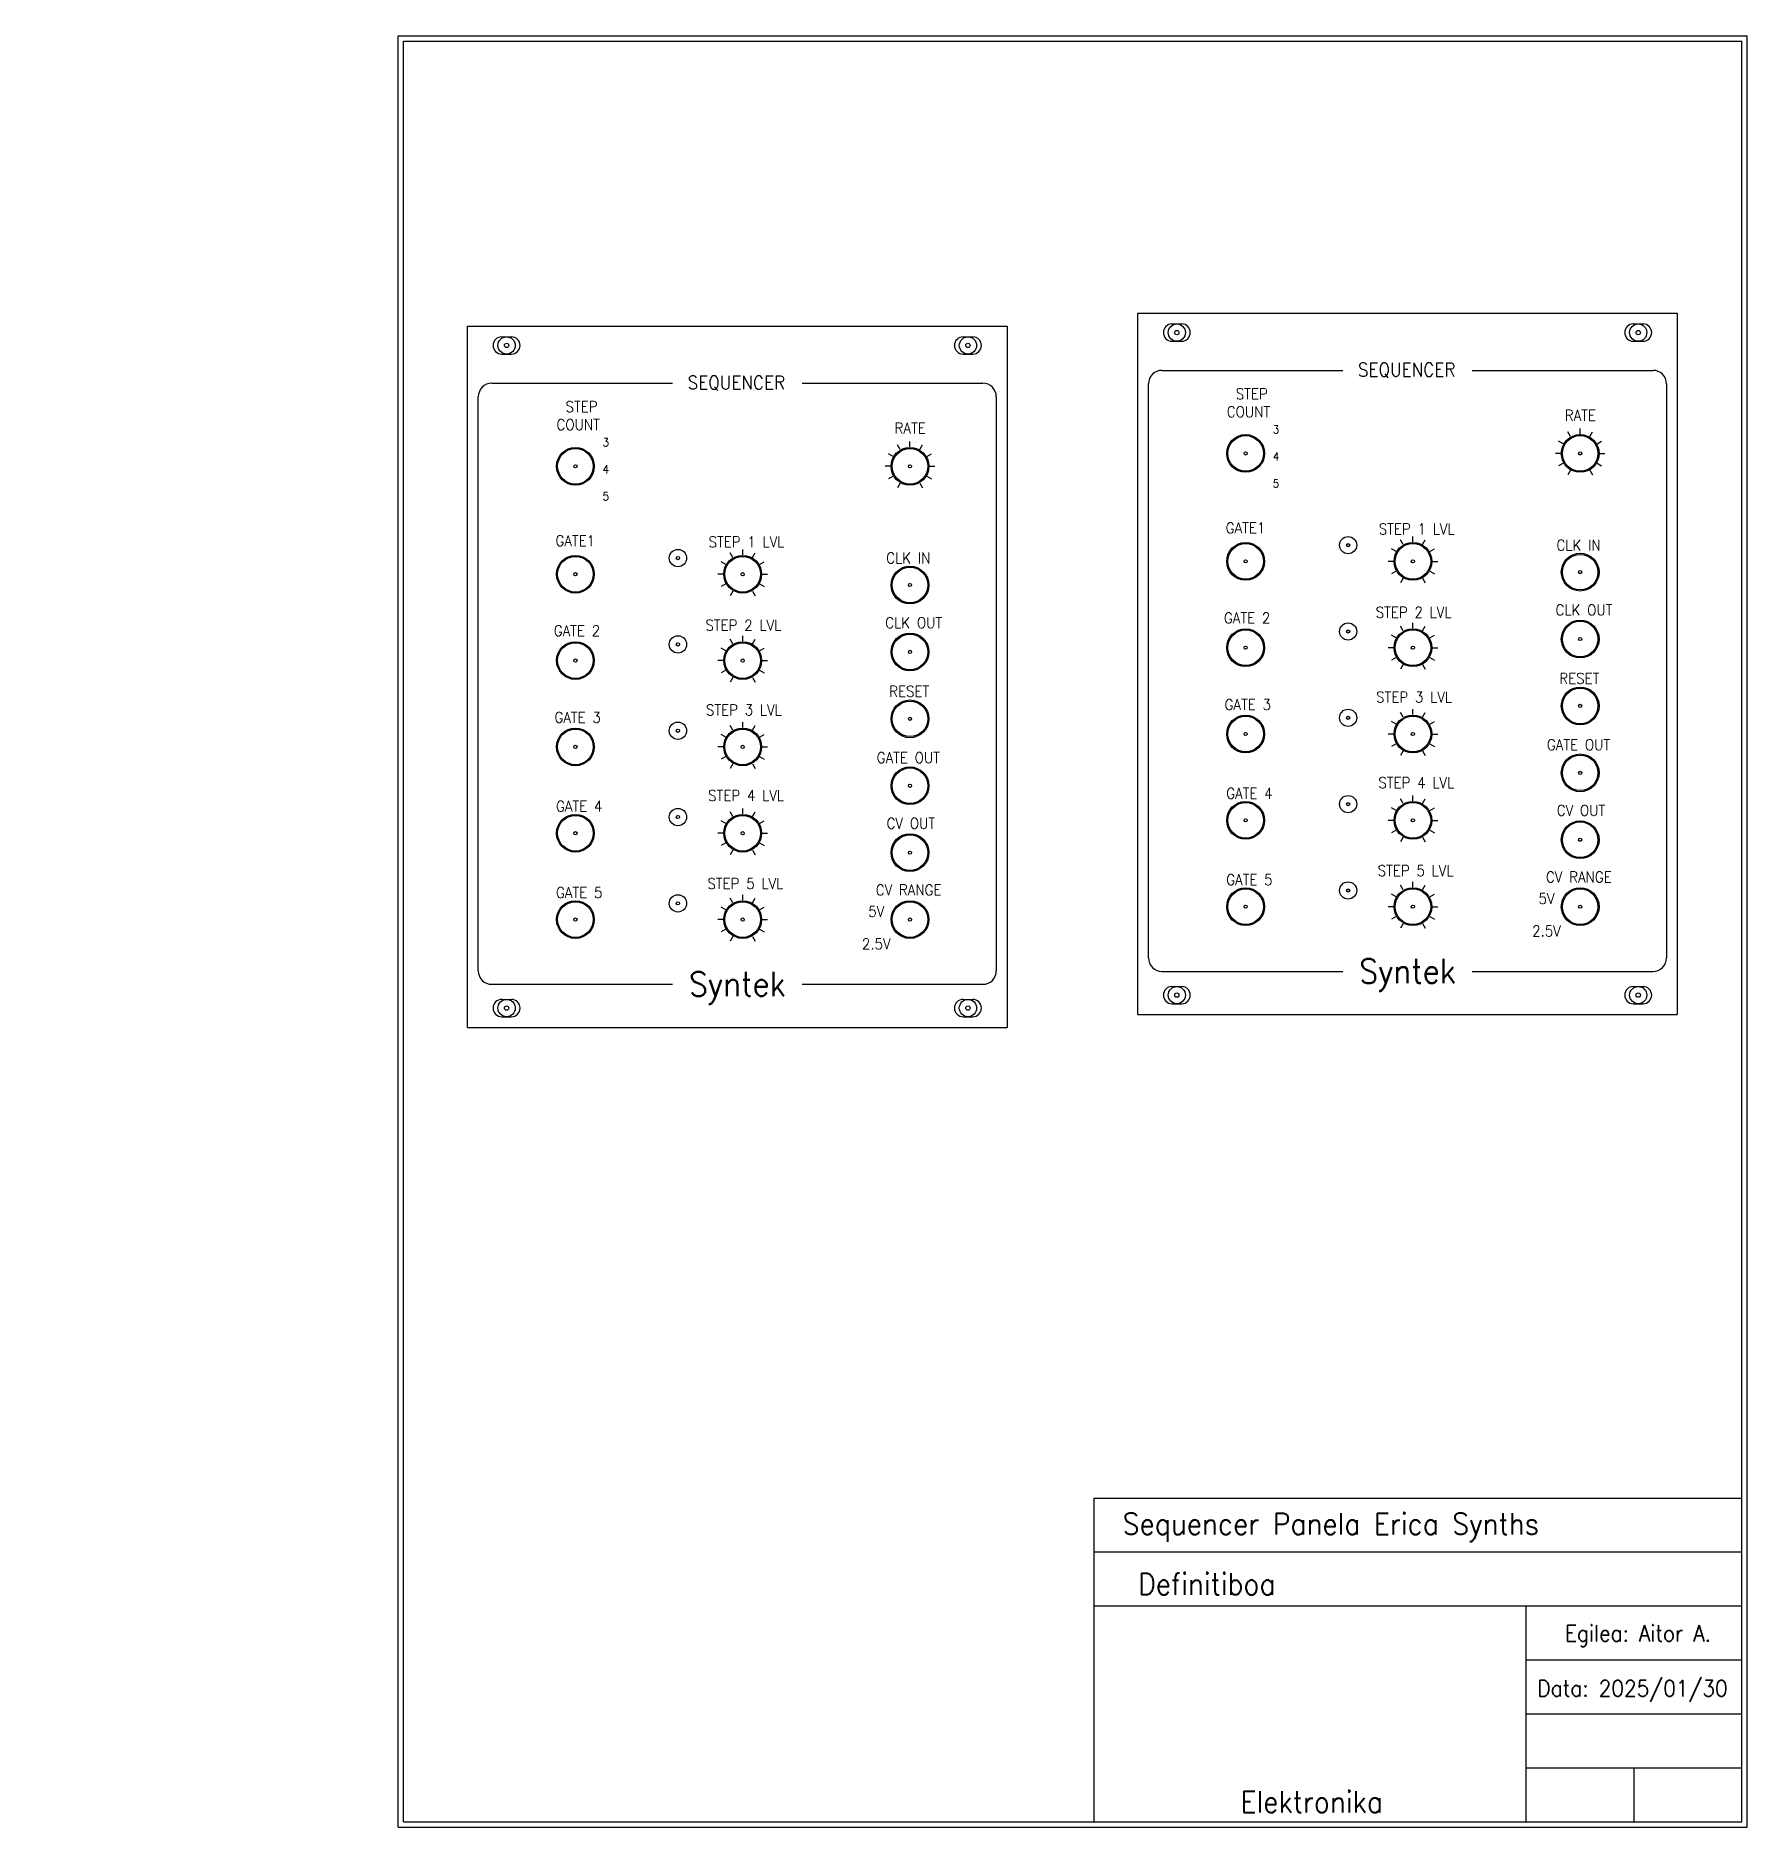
# Model space of a CAD drawing. Header units: millimetres. Extents: x 0 to 317, y -108 to 224.
import ezdxf

# ---------------------------------------------------------------- set-up
doc = ezdxf.new("R2010")
doc.units = ezdxf.units.MM
doc.layers.get('0').update_dxf_attribs({"lineweight": 25})
doc.styles.add('textstyle3', font='')
doc.styles.get('textstyle3').set_extended_font_data('Standard')

msp = doc.modelspace()

# ---------------------------------------------------------------- linework, layer by layer
for p, q in [((67.16, -108.21), (67.16, 223.79)), ((67.16, 223.79), (317.16, 223.79)), ((68.16, -107.21), (68.16, 222.79)), ((68.16, 222.79), (316.16, 222.79)), ((316.16, -107.21), (316.16, 222.79)), ((317.16, -108.21), (317.16, 223.79)), ((196.16, -107.21), (196.16, -47.21)), ((196.16, -47.21), (316.16, -47.21)), ((196.16, -57.21), (316.16, -57.21)), ((196.16, -67.21), (316.16, -67.21)), ((276.16, -67.21), (276.16, -107.21)), ((276.16, -77.21), (316.16, -77.21)), ((276.16, -87.21), (316.16, -87.21)), ((276.16, -97.21), (316.16, -97.21)), ((296.16, -97.21), (296.16, -107.21)), ((67.16, -108.21), (317.16, -108.21)), ((68.16, -107.21), (316.16, -107.21))]:
    msp.add_line(p, q)
at = {"lineweight": 25}
for p, q in [((80, 170), (180, 170)), ((80, 40), (80, 170)), ((180, 170), (180, 40)), ((204.21, 172.39), (304.21, 172.39)), ((204.21, 42.39), (204.21, 172.39)), ((210.56, 170.39), (212.36, 170.39)), ((210.56, 170.39), (212.36, 170.39)), ((296.06, 170.39), (297.86, 170.39)), ((296.06, 170.39), (297.86, 170.39)), ((304.21, 172.39), (304.21, 42.39)), ((86.35, 168), (88.15, 168)), ((86.35, 168), (88.15, 168)), ((171.85, 168), (173.65, 168)), ((171.85, 168), (173.65, 168)), ((210.56, 167.19), (212.36, 167.19)), ((210.56, 167.19), (212.36, 167.19)), ((296.06, 167.19), (297.86, 167.19)), ((296.06, 167.19), (297.86, 167.19)), ((86.35, 164.8), (88.15, 164.8)), ((86.35, 164.8), (88.15, 164.8)), ((171.85, 164.8), (173.65, 164.8)), ((171.85, 164.8), (173.65, 164.8)), ((84.5, 159.4), (118, 159.4)), ((142, 159.4), (175.5, 159.4)), ((208.71, 161.79), (242.21, 161.79)), ((266.21, 161.79), (299.71, 161.79)), ((82, 50.5), (82, 156.9)), ((178, 156.9), (178, 50.5)), ((206.21, 52.89), (206.21, 159.29)), ((302.21, 159.29), (302.21, 52.89)), ((284.41, 149.5), (283.91, 150.37)), ((286.21, 149.99), (286.21, 150.99)), ((288.01, 149.5), (288.51, 150.37)), ((158.88, 145.8), (158.02, 146.3)), ((160.2, 147.12), (159.7, 147.98)), ((162, 147.6), (162, 148.6)), ((163.8, 147.12), (164.3, 147.98)), ((165.12, 145.8), (165.98, 146.3)), ((282.61, 146.39), (281.61, 146.39)), ((283.09, 148.19), (282.22, 148.69)), ((289.33, 148.19), (290.19, 148.69)), ((289.81, 146.39), (290.81, 146.39)), ((158.4, 144), (157.4, 144)), ((165.6, 144), (166.6, 144)), ((283.09, 144.59), (282.22, 144.09)), ((284.41, 143.27), (283.91, 142.4)), ((288.01, 143.27), (288.51, 142.4)), ((289.33, 144.59), (290.19, 144.09)), ((158.88, 142.2), (158.02, 141.7)), ((160.2, 140.88), (159.7, 140.02)), ((163.8, 140.88), (164.3, 140.02)), ((165.12, 142.2), (165.98, 141.7)), ((253.41, 129.5), (252.91, 130.37)), ((255.21, 129.99), (255.21, 130.99)), ((257.01, 129.5), (257.51, 130.37)), ((127.88, 125.8), (127.02, 126.3)), ((129.2, 127.12), (128.7, 127.98)), ((131, 127.6), (131, 128.6)), ((132.8, 127.12), (133.3, 127.98)), ((134.12, 125.8), (134.98, 126.3)), ((251.61, 126.39), (250.61, 126.39)), ((252.09, 128.19), (251.22, 128.69)), ((258.33, 128.19), (259.19, 128.69)), ((258.81, 126.39), (259.81, 126.39)), ((127.4, 124), (126.4, 124)), ((134.6, 124), (135.6, 124)), ((252.09, 124.59), (251.22, 124.09)), ((253.41, 123.27), (252.91, 122.4)), ((257.01, 123.27), (257.51, 122.4)), ((258.33, 124.59), (259.19, 124.09)), ((127.88, 122.2), (127.02, 121.7)), ((129.2, 120.88), (128.7, 120.02)), ((132.8, 120.88), (133.3, 120.02)), ((134.12, 122.2), (134.98, 121.7)), ((253.41, 113.5), (252.91, 114.37)), ((255.21, 113.99), (255.21, 114.99)), ((257.01, 113.5), (257.51, 114.37)), ((127.88, 109.8), (127.02, 110.3)), ((129.2, 111.12), (128.7, 111.98)), ((131, 111.6), (131, 112.6)), ((132.8, 111.12), (133.3, 111.98)), ((134.12, 109.8), (134.98, 110.3)), ((251.61, 110.39), (250.61, 110.39)), ((252.09, 112.19), (251.22, 112.69)), ((258.33, 112.19), (259.19, 112.69)), ((258.81, 110.39), (259.81, 110.39)), ((127.4, 108), (126.4, 108)), ((134.6, 108), (135.6, 108)), ((252.09, 108.59), (251.22, 108.09)), ((253.41, 107.27), (252.91, 106.4)), ((257.01, 107.27), (257.51, 106.4)), ((258.33, 108.59), (259.19, 108.09)), ((127.88, 106.2), (127.02, 105.7)), ((129.2, 104.88), (128.7, 104.02)), ((132.8, 104.88), (133.3, 104.02)), ((134.12, 106.2), (134.98, 105.7)), ((131, 95.6), (131, 96.6)), ((252.09, 96.19), (251.22, 96.69)), ((253.41, 97.5), (252.91, 98.37)), ((255.21, 97.99), (255.21, 98.99)), ((257.01, 97.5), (257.51, 98.37)), ((258.33, 96.19), (259.19, 96.69)), ((127.88, 93.8), (127.02, 94.3)), ((129.2, 95.12), (128.7, 95.98)), ((132.8, 95.12), (133.3, 95.98)), ((134.12, 93.8), (134.98, 94.3)), ((251.61, 94.39), (250.61, 94.39)), ((258.81, 94.39), (259.81, 94.39)), ((127.4, 92), (126.4, 92)), ((127.88, 90.2), (127.02, 89.7)), ((134.12, 90.2), (134.98, 89.7)), ((134.6, 92), (135.6, 92)), ((252.09, 92.59), (251.22, 92.09)), ((253.41, 91.27), (252.91, 90.4)), ((257.01, 91.27), (257.51, 90.4)), ((258.33, 92.59), (259.19, 92.09)), ((129.2, 88.88), (128.7, 88.02)), ((132.8, 88.88), (133.3, 88.02)), ((129.2, 79.12), (128.7, 79.98)), ((131, 79.6), (131, 80.6)), ((132.8, 79.12), (133.3, 79.98)), ((252.09, 80.19), (251.22, 80.69)), ((253.41, 81.5), (252.91, 82.37)), ((255.21, 81.99), (255.21, 82.99)), ((257.01, 81.5), (257.51, 82.37)), ((258.33, 80.19), (259.19, 80.69)), ((127.88, 77.8), (127.02, 78.3)), ((134.12, 77.8), (134.98, 78.3)), ((251.61, 78.39), (250.61, 78.39)), ((252.09, 76.59), (251.22, 76.09)), ((258.33, 76.59), (259.19, 76.09)), ((258.81, 78.39), (259.81, 78.39)), ((127.4, 76), (126.4, 76)), ((127.88, 74.2), (127.02, 73.7)), ((134.12, 74.2), (134.98, 73.7)), ((134.6, 76), (135.6, 76)), ((253.41, 75.27), (252.91, 74.4)), ((257.01, 75.27), (257.51, 74.4)), ((129.2, 72.88), (128.7, 72.02)), ((132.8, 72.88), (133.3, 72.02)), ((255.21, 65.99), (255.21, 66.99)), ((129.2, 63.12), (128.7, 63.98)), ((131, 63.6), (131, 64.6)), ((132.8, 63.12), (133.3, 63.98)), ((252.09, 64.19), (251.22, 64.69)), ((253.41, 65.5), (252.91, 66.37)), ((257.01, 65.5), (257.51, 66.37)), ((258.33, 64.19), (259.19, 64.69)), ((127.4, 60), (126.4, 60)), ((127.88, 61.8), (127.02, 62.3)), ((134.12, 61.8), (134.98, 62.3)), ((134.6, 60), (135.6, 60)), ((251.61, 62.39), (250.61, 62.39)), ((252.09, 60.59), (251.22, 60.09)), ((258.33, 60.59), (259.19, 60.09)), ((258.81, 62.39), (259.81, 62.39)), ((127.88, 58.2), (127.02, 57.7)), ((129.2, 56.88), (128.7, 56.02)), ((132.8, 56.88), (133.3, 56.02)), ((134.12, 58.2), (134.98, 57.7)), ((253.41, 59.27), (252.91, 58.4)), ((257.01, 59.27), (257.51, 58.4)), ((208.71, 50.39), (242.21, 50.39)), ((266.21, 50.39), (299.71, 50.39)), ((84.5, 48), (118, 48)), ((142, 48), (175.5, 48)), ((210.56, 47.59), (212.36, 47.59)), ((210.56, 47.59), (212.36, 47.59)), ((296.06, 47.59), (297.86, 47.59)), ((86.35, 45.2), (88.15, 45.2)), ((86.35, 45.2), (88.15, 45.2)), ((171.85, 45.2), (173.65, 45.2)), ((210.56, 44.39), (212.36, 44.39)), ((210.56, 44.39), (212.36, 44.39)), ((296.06, 44.39), (297.86, 44.39)), ((80, 40), (180, 40)), ((86.35, 42), (88.15, 42)), ((86.35, 42), (88.15, 42)), ((171.85, 42), (173.65, 42)), ((204.21, 42.39), (304.21, 42.39))]:
    msp.add_line(p, q, dxfattribs=at)
for centre, radius in [((211.46, 168.79), 1.6), ((296.96, 168.79), 1.6), ((87.25, 166.4), 1.6), ((87.25, 166.4), 0.4), ((172.75, 166.4), 1.6), ((172.75, 166.4), 0.4), ((211.46, 168.79), 0.4), ((296.96, 168.79), 0.4), ((224.21, 146.39), 3.5), ((224.21, 146.39), 3.3), ((286.21, 146.39), 3.5), ((286.21, 146.39), 3.3), ((100, 144), 3.5), ((100, 144), 3.3), ((162, 144), 3.5), ((162, 144), 3.3), ((224.21, 146.39), 0.3), ((286.21, 146.39), 0.3), ((100, 144), 0.3), ((162, 144), 0.3), ((224.21, 126.39), 3.5), ((224.21, 126.39), 3.3), ((243.21, 129.39), 1.6), ((243.21, 129.39), 0.3), ((255.21, 126.39), 3.5), ((255.21, 126.39), 3.3), ((100, 124), 3.5), ((100, 124), 3.3), ((119, 127), 1.6), ((119, 127), 0.3), ((131, 124), 3.5), ((131, 124), 3.3), ((224.21, 126.39), 0.3), ((255.21, 126.39), 0.3), ((286.21, 124.39), 3.5), ((286.21, 124.39), 3.3), ((100, 124), 0.3), ((131, 124), 0.3), ((162, 122), 3.5), ((162, 122), 3.3), ((286.21, 124.39), 0.3), ((162, 122), 0.3), ((162, 109.6), 3.5), ((162, 109.6), 3.3), ((224.21, 110.39), 3.5), ((224.21, 110.39), 3.3), ((243.21, 113.39), 1.6), ((243.21, 113.39), 0.3), ((255.21, 110.39), 3.5), ((255.21, 110.39), 3.3), ((286.21, 111.99), 3.5), ((286.21, 111.99), 3.3), ((100, 108), 3.5), ((100, 108), 3.3), ((119, 111), 1.6), ((119, 111), 0.3), ((131, 108), 3.5), ((131, 108), 3.3), ((162, 109.6), 0.3), ((224.21, 110.39), 0.3), ((255.21, 110.39), 0.3), ((286.21, 111.99), 0.3), ((100, 108), 0.3), ((131, 108), 0.3), ((286.21, 99.59), 3.5), ((162, 97.2), 3.5), ((162, 97.2), 3.3), ((286.21, 99.59), 3.3), ((286.21, 99.59), 0.3), ((119, 95), 1.6), ((162, 97.2), 0.3), ((224.21, 94.39), 3.5), ((224.21, 94.39), 3.3), ((243.21, 97.39), 1.6), ((243.21, 97.39), 0.3), ((255.21, 94.39), 3.5), ((255.21, 94.39), 3.3), ((100, 92), 3.5), ((100, 92), 3.3), ((119, 95), 0.3), ((131, 92), 3.5), ((131, 92), 3.3), ((224.21, 94.39), 0.3), ((255.21, 94.39), 0.3), ((100, 92), 0.3), ((131, 92), 0.3), ((286.21, 87.19), 3.5), ((286.21, 87.19), 3.3), ((162, 84.8), 3.5), ((162, 84.8), 3.3), ((286.21, 87.19), 0.3), ((162, 84.8), 0.3), ((119, 79), 1.6), ((224.21, 78.39), 3.5), ((224.21, 78.39), 3.3), ((243.21, 81.39), 1.6), ((243.21, 81.39), 0.3), ((255.21, 78.39), 3.5), ((255.21, 78.39), 3.3), ((100, 76), 3.5), ((100, 76), 3.3), ((119, 79), 0.3), ((131, 76), 3.5), ((131, 76), 3.3), ((224.21, 78.39), 0.3), ((255.21, 78.39), 0.3), ((286.21, 74.79), 3.5), ((286.21, 74.79), 3.3), ((100, 76), 0.3), ((131, 76), 0.3), ((162, 72.4), 3.5), ((162, 72.4), 3.3), ((286.21, 74.79), 0.3), ((162, 72.4), 0.3), ((243.21, 65.39), 1.6), ((100, 60), 3.5), ((100, 60), 3.3), ((119, 63), 1.6), ((119, 63), 0.3), ((131, 60), 3.5), ((131, 60), 3.3), ((162, 60), 3.5), ((162, 60), 3.3), ((224.21, 62.39), 3.5), ((224.21, 62.39), 3.3), ((243.21, 65.39), 0.3), ((255.21, 62.39), 3.5), ((255.21, 62.39), 3.3), ((286.21, 62.39), 3.5), ((286.21, 62.39), 3.3), ((100, 60), 0.3), ((131, 60), 0.3), ((162, 60), 0.3), ((224.21, 62.39), 0.3), ((255.21, 62.39), 0.3), ((286.21, 62.39), 0.3), ((211.46, 45.99), 1.6), ((296.96, 45.99), 1.6), ((87.25, 43.6), 1.6), ((87.25, 43.6), 0.4), ((172.75, 43.6), 1.6), ((172.75, 43.6), 0.4), ((211.46, 45.99), 0.4), ((296.96, 45.99), 0.4)]:
    msp.add_circle(centre, radius, dxfattribs=at)
for centre, radius, start, end in [((210.56, 168.79), 1.6, 90, 270), ((210.56, 168.79), 1.6, 90, 270), ((212.36, 168.79), 1.6, 270, 90), ((212.36, 168.79), 1.6, 270, 90), ((296.06, 168.79), 1.6, 90, 270), ((296.06, 168.79), 1.6, 90, 270), ((297.86, 168.79), 1.6, 270, 90), ((297.86, 168.79), 1.6, 270, 90), ((86.35, 166.4), 1.6, 90, 270), ((86.35, 166.4), 1.6, 90, 270), ((88.15, 166.4), 1.6, 270, 90), ((88.15, 166.4), 1.6, 270, 90), ((171.85, 166.4), 1.6, 90, 270), ((171.85, 166.4), 1.6, 90, 270), ((173.65, 166.4), 1.6, 270, 90), ((173.65, 166.4), 1.6, 270, 90), ((84.5, 156.9), 2.5, 90, 180), ((175.5, 156.9), 2.5, 0, 90), ((208.71, 159.29), 2.5, 90, 180), ((299.71, 159.29), 2.5, 0, 90), ((84.5, 50.5), 2.5, 180, 270), ((175.5, 50.5), 2.5, 270, 0), ((208.71, 52.89), 2.5, 180, 270), ((299.71, 52.89), 2.5, 270, 0), ((210.56, 45.99), 1.6, 90, 270), ((210.56, 45.99), 1.6, 90, 270), ((212.36, 45.99), 1.6, 270, 90), ((212.36, 45.99), 1.6, 270, 90), ((296.06, 45.99), 1.6, 90, 270), ((297.86, 45.99), 1.6, 270, 90), ((86.35, 43.6), 1.6, 90, 270), ((86.35, 43.6), 1.6, 90, 270), ((88.15, 43.6), 1.6, 270, 90), ((88.15, 43.6), 1.6, 270, 90), ((171.85, 43.6), 1.6, 90, 270), ((173.65, 43.6), 1.6, 270, 90)]:
    msp.add_arc(centre, radius, start, end, dxfattribs=at)

# ---------------------------------------------------------------- texts
at = {"lineweight": 50, "attachment_point": 2, "style": 'textstyle3'}
for s, insert, char_height in [('SEQUENCER', (254.05, 163.17), 2.5), ('SEQUENCER', (129.84, 160.78), 2.5), ('\\H4.5;Syntek', (130.01, 50.31), 2), ('\\H4.5;Syntek', (254.22, 52.7), 2)]:
    msp.add_mtext(s, dxfattribs=dict(at, insert=insert, char_height=char_height))
at = {"lineweight": 25, "char_height": 2, "attachment_point": 2, "style": 'textstyle3'}
for s, insert in [(' STEP\\PCOUNT', (100.52, 156.06)), (' STEP\\PCOUNT', (224.73, 158.44)), ('RATE', (286.25, 154.45)), ('RATE', (162.04, 152.07)), ('\\H1.5;3\\P\\P4\\P\\P5', (229.85, 151.59)), ('\\H1.5;3\\P\\P4\\P\\P5', (105.64, 149.2)), ('GATE1\\P', (224.19, 133.59)), ('STEP 1 LVL\\P', (255.91, 133.39)), ('GATE1\\P', (99.98, 131.21)), ('STEP 1 LVL\\P', (131.7, 131)), ('CLK IN', (285.91, 130.39)), ('CLK IN', (161.7, 128)), ('GATE 2', (224.49, 116.91)), ('STEP 2 LVL\\P', (255.34, 117.95)), ('CLK OUT', (286.91, 118.39)), ('GATE 2', (100.29, 114.53)), ('STEP 2 LVL\\P', (131.13, 115.56)), ('CLK OUT', (162.7, 116)), ('RESET', (161.86, 103.3)), ('RESET', (286.06, 105.69)), ('STEP 3 LVL\\P', (131.22, 99.85)), ('GATE 3', (224.61, 100.85)), ('STEP 3 LVL\\P', (255.43, 102.23)), ('GATE 3', (100.41, 98.46)), ('GATE OUT', (285.91, 93.39)), ('GATE OUT', (161.7, 91)), ('STEP 4 LVL\\P', (255.84, 86.37)), ('STEP 4 LVL\\P', (131.63, 83.99)), ('GATE 4', (224.91, 84.39)), ('GATE 4', (100.7, 82)), ('CV OUT', (286.36, 81.23)), ('CV OUT', (162.16, 78.84)), ('STEP 5 LVL\\P', (255.71, 70.06)), ('STEP 5 LVL\\P', (131.5, 67.67)), ('CV RANGE', (161.75, 66.5)), ('GATE 5\\P', (224.91, 68.39)), ('CV RANGE', (285.96, 68.89)), ('GATE 5\\P', (100.7, 66)), ('5V', (279.96, 64.89)), ('5V', (155.75, 62.5)), ('2.5V', (155.75, 56.5)), ('2.5V', (279.96, 58.89))]:
    msp.add_mtext(s, dxfattribs=dict(at, insert=insert))
at = {"char_height": 2.5, "attachment_point": 2, "style": 'textstyle3'}
for s, insert in [('\\H4;Sequencer Panela Erica Synths', (240, -50)), ('\\H4;Definitiboa', (217.01, -61.13)), ('\\H3;Egilea: Aitor A.', (296.93, -70.77)), ('\\H3;Data: 2025/01/30', (295.92, -80.98)), ('\\H4;Elektronika', (236.46, -101.52))]:
    msp.add_mtext(s, dxfattribs=dict(at, insert=insert))

doc.saveas('drawing.dxf')
